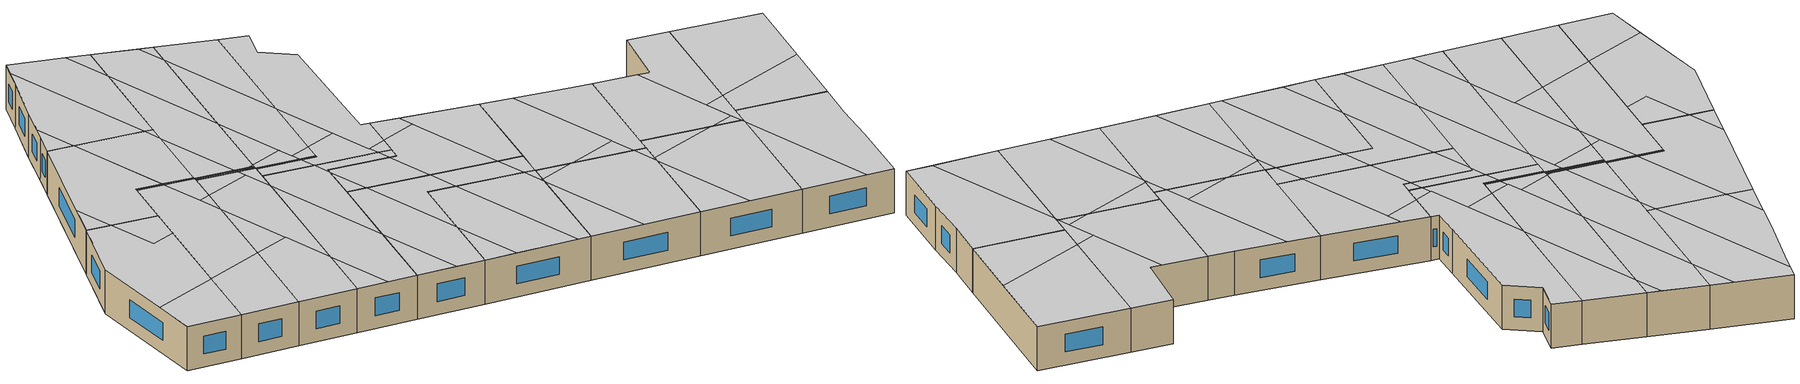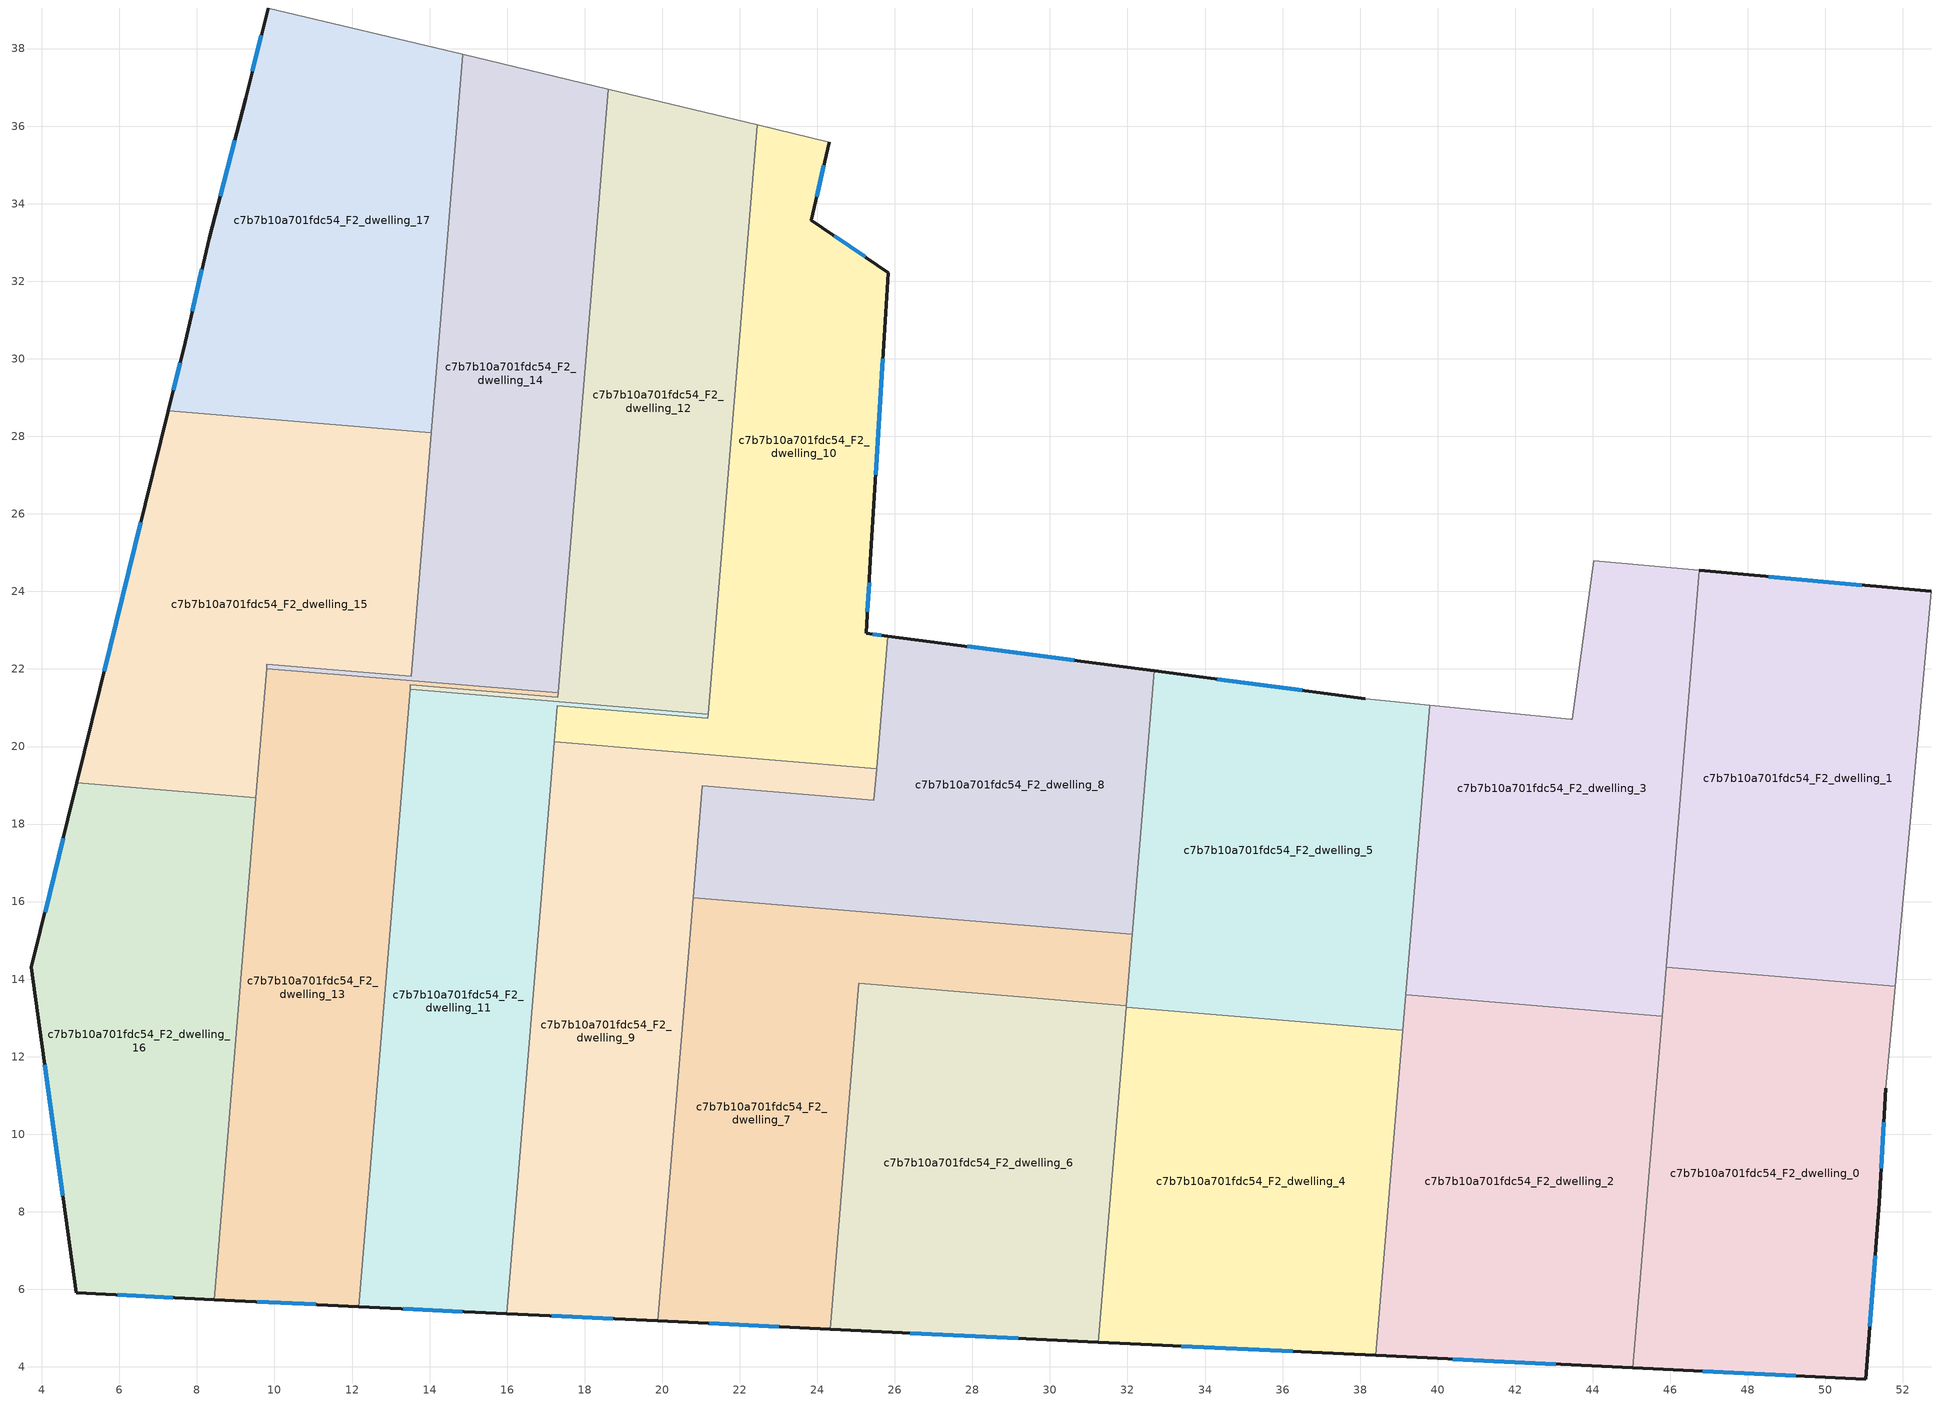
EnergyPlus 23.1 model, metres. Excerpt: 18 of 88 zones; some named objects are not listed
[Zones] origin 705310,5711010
c7b7b10a701fdc54_F2_dwelling_0
 floor to c7b7b10a701fdc54_F1_dwelling_0 (EU_floor_Construction): 51.8,13.82 51.56,11.19 51.39,8.23 51.04,3.69 45.04,3.98 45.89,14.31 z6
 wall outside (EU_wall_Construction): 45.04,3.98 51.04,3.69 51.39,8.23 51.56,11.19 z6:9
 wall to c7b7b10a701fdc54_F2_dwelling_1 (EU_wall_Construction): 51.8,13.82 45.89,14.31 z6:9
 wall adiabatic (EU_wall_Construction): 51.56,11.19 51.8,13.82 z6:9
 wall to c7b7b10a701fdc54_F2_dwelling_2 (EU_wall_Construction): 45.79,13.04 45.04,3.98 z6:9
 wall to c7b7b10a701fdc54_F2_dwelling_3 (EU_wall_Construction): 45.89,14.31 45.79,13.04 z6:9
 window (EU_Window_Construction): 46.83,3.89 49.24,3.77 / 51.44,9.12 51.51,10.31 / 51.14,5.05 51.28,6.87 z6.9:8.1
 ceiling to c7b7b10a701fdc54_F3_dwelling_0 (EU_floor_Construction): 51.04,3.69 51.39,8.23 51.56,11.19 51.8,13.82 45.89,14.31 45.77,12.81 49.3,3.77 z9
 ceiling to c7b7b10a701fdc54_F3_dwelling_2 (EU_floor_Construction): 49.3,3.77 45.77,12.81 45.04,3.98 z9
c7b7b10a701fdc54_F2_dwelling_1
 floor to c7b7b10a701fdc54_F1_dwelling_1 (EU_floor_Construction): 52.72,24 51.8,13.82 45.89,14.31 46.74,24.55 z6
 wall outside (EU_wall_Construction): 52.72,24 46.74,24.55 z6:9
 wall adiabatic (EU_wall_Construction): 51.8,13.82 52.72,24 z6:9
 wall to c7b7b10a701fdc54_F2_dwelling_3 (EU_wall_Construction): 46.74,24.55 45.89,14.31 z6:9
 window (EU_Window_Construction): 50.93,24.16 48.53,24.38 z6.9:8.1
 ceiling to c7b7b10a701fdc54_F3_dwelling_1 (EU_floor_Construction): 52.24,18.66 52.72,24 46.74,24.55 46.05,16.24 z9
 ceiling to c7b7b10a701fdc54_F3_dwelling_0 (EU_floor_Construction): 51.8,13.82 52.24,18.66 46.05,16.24 45.89,14.31 z9
c7b7b10a701fdc54_F2_dwelling_10
 floor to c7b7b10a701fdc54_F1_dwelling_10 (EU_floor_Construction): 24.31,35.59 23.84,33.58 25.83,32.22 25.37,24.79 25.26,22.92 25.81,22.85 25.53,19.43 17.21,20.12 17.29,21.05 21.18,20.72 22.45,36.03 z6
 wall outside (EU_wall_Construction): 25.81,22.85 25.26,22.92 25.37,24.79 25.83,32.22 23.84,33.58 24.31,35.59 z6:9
 wall to c7b7b10a701fdc54_F2_dwelling_9 (EU_wall_Construction): 17.21,20.12 25.53,19.43 z6:9
 wall to c7b7b10a701fdc54_F2_dwelling_11 (EU_wall_Construction): 21.19,20.84 21.18,20.72 17.29,21.05 17.21,20.12 z6:9
 wall adiabatic (EU_wall_Construction): 24.31,35.59 22.45,36.03 z6:9
 wall to c7b7b10a701fdc54_F2_dwelling_8 (EU_wall_Construction): 25.53,19.43 25.81,22.85 z6:9
 wall to c7b7b10a701fdc54_F2_dwelling_12 (EU_wall_Construction): 22.45,36.03 21.19,20.84 z6:9
 window (EU_Window_Construction): 25.65,22.87 25.42,22.9 / 23.98,34.18 24.17,34.99 / 25.24,32.63 24.44,33.17 / 25.51,27.01 25.69,30 / 25.29,23.48 25.34,24.23 z6.9:8.1
 ceiling to c7b7b10a701fdc54_F3_dwelling_7 (EU_floor_Construction): 25.63,20.65 25.81,22.85 25.3,22.92 25.26,22.92 25.37,24.79 25.83,32.22 23.84,33.58 24.31,35.59 22.45,36.03 21.7,26.99 24.37,20.16 z9
 ceiling to c7b7b10a701fdc54_F3_dwelling_8 (EU_floor_Construction): 24.63,19.5 23.33,22.82 21.29,22.03 21.18,20.72 20.19,20.81 20.56,19.84 z9
 ceiling to c7b7b10a701fdc54_F3_dwelling_10 (EU_floor_Construction): 23.33,22.82 21.7,26.99 21.29,22.03 z9
 ceiling to c7b7b10a701fdc54_F3_dwelling_9 (EU_floor_Construction): 20.56,19.84 20.19,20.81 17.29,21.05 17.21,20.12 z9
 ceiling to c7b7b10a701fdc54_F3_dwelling_6 (EU_floor_Construction): 25.53,19.43 25.63,20.65 24.37,20.16 24.63,19.5 z9
c7b7b10a701fdc54_F2_dwelling_11
 floor to c7b7b10a701fdc54_F1_dwelling_11 (EU_floor_Construction): 21.19,20.84 21.18,20.72 17.29,21.05 15.99,5.37 12.18,5.56 13.5,21.48 z6
 wall outside (EU_wall_Construction): 12.18,5.56 15.99,5.37 z6:9
 wall to c7b7b10a701fdc54_F2_dwelling_12 (EU_wall_Construction): 21.19,20.84 13.5,21.48 z6:9
 wall to c7b7b10a701fdc54_F2_dwelling_13 (EU_wall_Construction): 13.5,21.48 12.18,5.56 z6:9
 wall to c7b7b10a701fdc54_F2_dwelling_9 (EU_wall_Construction): 15.99,5.37 17.21,20.12 z6:9
 window (EU_Window_Construction): 13.32,5.5 14.85,5.43 z6.9:8.1
 ceiling to c7b7b10a701fdc54_F3_dwelling_14 (EU_floor_Construction): 15.99,5.37 16.34,9.58 15.05,12.87 12.71,11.96 12.18,5.56 z9
 ceiling to c7b7b10a701fdc54_F3_dwelling_12 (EU_floor_Construction): 16.34,9.58 17.11,18.83 16.39,20.66 13.33,19.46 13.18,17.65 z9
 ceiling adiabatic (EU_roof_Construction): 15.05,12.87 13.18,17.65 12.71,11.96 z9
 ceiling to c7b7b10a701fdc54_F3_dwelling_13 (EU_floor_Construction): 16.39,20.66 16.16,21.25 13.5,21.48 13.33,19.46 z9
 ceiling to c7b7b10a701fdc54_F3_dwelling_8 (EU_floor_Construction): 21.18,20.72 21.19,20.84 20.14,20.92 20.19,20.81 z9
 ceiling to c7b7b10a701fdc54_F3_dwelling_9 (EU_floor_Construction): 20.19,20.81 20.14,20.92 16.45,21.23 16.21,21.14 17.11,18.84 17.29,21.05 z9
 ceiling to c7b7b10a701fdc54_F3_dwelling_11 (EU_floor_Construction): 16.45,21.23 16.16,21.25 16.21,21.14 z9
c7b7b10a701fdc54_F2_dwelling_12
 floor to c7b7b10a701fdc54_F1_dwelling_12 (EU_floor_Construction): 22.45,36.03 21.19,20.84 13.5,21.48 13.51,21.59 17.31,21.27 18.61,36.95 z6
 wall to c7b7b10a701fdc54_F2_dwelling_13 (EU_wall_Construction): 17.32,21.38 17.31,21.27 13.51,21.59 13.5,21.48 z6:9
 wall adiabatic (EU_wall_Construction): 22.45,36.03 18.61,36.95 z6:9
 wall to c7b7b10a701fdc54_F2_dwelling_14 (EU_wall_Construction): 18.61,36.95 17.32,21.38 z6:9
 ceiling to c7b7b10a701fdc54_F3_dwelling_10 (EU_floor_Construction): 21.29,22.03 21.7,26.99 18.47,35.26 17.78,26.95 19.54,22.45 19.92,21.49 z9
 ceiling adiabatic (EU_roof_Construction): 21.7,26.99 22.45,36.03 18.61,36.95 18.47,35.26 z9
 ceiling to c7b7b10a701fdc54_F3_dwelling_11 (EU_floor_Construction): 19.55,22.44 17.78,26.95 17.34,21.58 z9; 16.69,21.33 16.12,21.37 16.16,21.25 16.45,21.23 z9
 ceiling to c7b7b10a701fdc54_F3_dwelling_9 (EU_floor_Construction): 20.14,20.92 19.55,22.44 17.34,21.58 17.31,21.27 16.69,21.33 16.45,21.23 z9
 ceiling to c7b7b10a701fdc54_F3_dwelling_8 (EU_floor_Construction): 21.19,20.84 21.29,22.03 19.92,21.49 20.14,20.92 z9
 ceiling to c7b7b10a701fdc54_F3_dwelling_13 (EU_floor_Construction): 16.16,21.25 16.11,21.37 13.51,21.59 13.5,21.48 z9
c7b7b10a701fdc54_F2_dwelling_13
 floor to c7b7b10a701fdc54_F1_dwelling_13 (EU_floor_Construction): 17.32,21.38 17.31,21.27 13.51,21.59 12.18,5.56 8.44,5.74 9.8,22.01 z6
 wall outside (EU_wall_Construction): 8.44,5.74 12.18,5.56 z6:9
 wall to c7b7b10a701fdc54_F2_dwelling_14 (EU_wall_Construction): 17.32,21.38 9.8,22.01 z6:9
 wall to c7b7b10a701fdc54_F2_dwelling_16 (EU_wall_Construction): 9.52,18.68 8.44,5.74 z6:9
 wall to c7b7b10a701fdc54_F2_dwelling_15 (EU_wall_Construction): 9.8,22.01 9.52,18.68 z6:9
 window (EU_Window_Construction): 9.56,5.68 11.06,5.61 z6.9:8.1
 ceiling to c7b7b10a701fdc54_F3_dwelling_14 (EU_floor_Construction): 12.18,5.56 12.71,11.96 8.84,10.44 8.44,5.74 z9
 ceiling to c7b7b10a701fdc54_F3_dwelling_11 (EU_floor_Construction): 16.92,21.42 16.07,21.49 16.12,21.37 16.69,21.33 z9
 ceiling adiabatic (EU_roof_Construction): 17.31,21.27 17.32,21.38 16.92,21.42 16.69,21.33 z9; 12.71,11.96 13.18,17.65 11.53,21.86 9.8,22.01 8.84,10.44 z9
 ceiling to c7b7b10a701fdc54_F3_dwelling_12 (EU_floor_Construction): 13.18,17.65 13.33,19.46 12.59,19.17 z9
 ceiling to c7b7b10a701fdc54_F3_dwelling_13 (EU_floor_Construction): 16.11,21.37 16.07,21.49 11.53,21.86 12.59,19.17 13.33,19.46 13.51,21.59 z9
c7b7b10a701fdc54_F2_dwelling_14
 floor to c7b7b10a701fdc54_F1_dwelling_14 (EU_floor_Construction): 18.61,36.95 17.32,21.38 9.8,22.01 9.81,22.12 13.53,21.81 14.86,37.85 z6
 wall to c7b7b10a701fdc54_F2_dwelling_15 (EU_wall_Construction): 14.05,28.09 13.53,21.81 9.81,22.12 9.8,22.01 z6:9
 wall adiabatic (EU_wall_Construction): 18.61,36.95 14.86,37.85 z6:9
 wall to c7b7b10a701fdc54_F2_dwelling_17 (EU_wall_Construction): 14.86,37.85 14.05,28.09 z6:9
 ceiling to c7b7b10a701fdc54_F3_dwelling_11 (EU_floor_Construction): 17.34,21.58 17.78,26.95 14.62,35.03 13.95,26.91 16.07,21.49 16.92,21.42 z9
 ceiling to c7b7b10a701fdc54_F3_dwelling_10 (EU_floor_Construction): 17.78,26.95 18.47,35.26 17.73,37.16 14.86,37.85 14.62,35.03 z9
 ceiling to c7b7b10a701fdc54_F3_dwelling_13 (EU_floor_Construction): 16.07,21.49 13.95,26.91 13.53,21.81 11.49,21.98 11.53,21.86 z9
 ceiling adiabatic (EU_roof_Construction): 18.47,35.26 18.61,36.95 17.73,37.16 z9; 11.53,21.86 11.48,21.98 9.81,22.12 9.8,22.01 z9
 ceiling to c7b7b10a701fdc54_F3_dwelling_9 (EU_floor_Construction): 17.32,21.38 17.34,21.58 16.92,21.42 z9
c7b7b10a701fdc54_F2_dwelling_15
 floor to c7b7b10a701fdc54_F1_dwelling_15 (EU_floor_Construction): 14.05,28.09 13.53,21.81 9.81,22.12 9.52,18.68 4.9,19.07 7.26,28.66 z6
 wall outside (EU_wall_Construction): 7.26,28.66 4.9,19.07 z6:9
 wall to c7b7b10a701fdc54_F2_dwelling_16 (EU_wall_Construction): 4.9,19.07 9.52,18.68 z6:9
 wall to c7b7b10a701fdc54_F2_dwelling_17 (EU_wall_Construction): 14.05,28.09 7.26,28.66 z6:9
 window (EU_Window_Construction): 6.55,25.79 5.61,21.94 z6.9:8.1
 ceiling adiabatic (EU_roof_Construction): 9.52,18.68 9.81,22.12 11.48,21.98 8.93,28.52 7.26,28.66 5.5,21.48 6.49,18.93 z9
 ceiling to c7b7b10a701fdc54_F3_dwelling_13 (EU_floor_Construction): 13.53,21.81 13.95,26.91 13.47,28.14 8.93,28.52 11.49,21.98 z9
 ceiling to c7b7b10a701fdc54_F3_dwelling_16 (EU_floor_Construction): 6.49,18.93 5.5,21.48 4.9,19.07 z9
 ceiling to c7b7b10a701fdc54_F3_dwelling_11 (EU_floor_Construction): 13.95,26.91 14.05,28.09 13.47,28.14 z9
c7b7b10a701fdc54_F2_dwelling_16
 floor to c7b7b10a701fdc54_F1_dwelling_16 (EU_floor_Construction): 9.52,18.68 8.44,5.74 4.89,5.91 3.73,14.3 4.9,19.07 z6
 wall outside (EU_wall_Construction): 4.9,19.07 3.73,14.3 4.89,5.91 8.44,5.74 z6:9
 window (EU_Window_Construction): 4.08,11.79 4.55,8.42 / 4.55,17.64 4.08,15.73 / 5.96,5.85 7.38,5.79 z6.9:8.1
 ceiling to c7b7b10a701fdc54_F3_dwelling_16 (EU_floor_Construction): 8.84,10.44 9.33,16.39 7.73,15.76 6.49,18.93 4.9,19.07 3.73,14.3 4.5,8.75 z9
 ceiling to c7b7b10a701fdc54_F3_dwelling_14 (EU_floor_Construction): 8.44,5.74 8.84,10.44 4.5,8.75 4.89,5.91 z9
 ceiling adiabatic (EU_roof_Construction): 9.33,16.39 9.52,18.68 6.49,18.93 7.73,15.76 z9
c7b7b10a701fdc54_F2_dwelling_17
 floor to c7b7b10a701fdc54_F1_dwelling_17 (EU_floor_Construction): 14.86,37.85 14.05,28.09 7.26,28.66 7.69,30.43 8.31,33.11 9.25,36.72 9.84,39.05 z6
 wall outside (EU_wall_Construction): 9.84,39.05 9.25,36.72 8.31,33.11 7.69,30.43 7.26,28.66 z6:9
 wall adiabatic (EU_wall_Construction): 14.86,37.85 9.84,39.05 z6:9
 window (EU_Window_Construction): 7.56,29.9 7.39,29.19 / 8.13,32.3 7.88,31.23 / 8.97,35.64 8.6,34.19 / 9.66,38.35 9.43,37.42 z6.9:8.1
 ceiling to c7b7b10a701fdc54_F3_dwelling_13 (EU_floor_Construction): 13.47,28.14 9.59,38.06 9.25,36.72 8.31,33.11 7.88,31.22 8.93,28.52 z9
 ceiling to c7b7b10a701fdc54_F3_dwelling_11 (EU_floor_Construction): 14.05,28.09 14.62,35.03 13.39,38.2 9.84,39.05 9.59,38.06 13.47,28.14 z9
 ceiling adiabatic (EU_roof_Construction): 8.93,28.52 7.88,31.22 7.69,30.43 7.26,28.66 z9
 ceiling to c7b7b10a701fdc54_F3_dwelling_10 (EU_floor_Construction): 14.62,35.03 14.86,37.85 13.39,38.2 z9
c7b7b10a701fdc54_F2_dwelling_2
 floor to c7b7b10a701fdc54_F1_dwelling_2 (EU_floor_Construction): 45.79,13.04 45.04,3.98 38.41,4.29 39.18,13.59 z6
 wall outside (EU_wall_Construction): 38.41,4.29 45.04,3.98 z6:9
 wall to c7b7b10a701fdc54_F2_dwelling_3 (EU_wall_Construction): 45.79,13.04 39.18,13.59 z6:9
 wall to c7b7b10a701fdc54_F2_dwelling_4 (EU_wall_Construction): 39.1,12.68 38.41,4.29 z6:9
 wall to c7b7b10a701fdc54_F2_dwelling_5 (EU_wall_Construction): 39.18,13.59 39.1,12.68 z6:9
 window (EU_Window_Construction): 40.39,4.2 43.05,4.07 z6.9:8.1
 ceiling to c7b7b10a701fdc54_F3_dwelling_2 (EU_floor_Construction): 45.04,3.98 45.77,12.81 45.67,13.05 43.74,13.21 38.99,11.36 38.96,11.01 41.65,4.14 z9
 ceiling to c7b7b10a701fdc54_F3_dwelling_4 (EU_floor_Construction): 41.65,4.14 38.96,11.01 38.41,4.29 z9
 ceiling to c7b7b10a701fdc54_F3_dwelling_0 (EU_floor_Construction): 45.77,12.81 45.79,13.04 45.67,13.05 z9
 ceiling to c7b7b10a701fdc54_F3_dwelling_3 (EU_floor_Construction): 43.74,13.21 39.18,13.59 38.99,11.36 z9
c7b7b10a701fdc54_F2_dwelling_3
 floor to c7b7b10a701fdc54_F1_dwelling_3 (EU_floor_Construction): 46.74,24.55 45.79,13.04 39.18,13.59 39.8,21.07 43.43,20.7 43.48,20.7 44.02,24.79 z6
 wall adiabatic (EU_wall_Construction): 46.74,24.55 44.02,24.79 43.48,20.7 43.43,20.7 39.8,21.07 z6:9
 wall to c7b7b10a701fdc54_F2_dwelling_5 (EU_wall_Construction): 39.8,21.07 39.18,13.59 z6:9
 ceiling to c7b7b10a701fdc54_F3_dwelling_3 (EU_floor_Construction): 45.36,13.85 42.65,20.78 39.8,21.07 39.18,13.59 43.74,13.21 z9
 ceiling to c7b7b10a701fdc54_F3_dwelling_1 (EU_floor_Construction): 46.05,16.24 46.74,24.55 44.02,24.79 43.48,20.7 43.43,20.7 42.65,20.78 44.64,15.69 z9
 ceiling to c7b7b10a701fdc54_F3_dwelling_2 (EU_floor_Construction): 45.67,13.05 45.36,13.85 43.74,13.21 z9
 ceiling to c7b7b10a701fdc54_F3_dwelling_0 (EU_floor_Construction): 45.79,13.04 46.05,16.24 44.64,15.69 45.67,13.05 z9
c7b7b10a701fdc54_F2_dwelling_4
 floor to c7b7b10a701fdc54_F1_dwelling_4 (EU_floor_Construction): 39.1,12.68 38.41,4.29 31.25,4.64 31.97,13.28 z6
 wall outside (EU_wall_Construction): 31.25,4.64 38.41,4.29 z6:9
 wall to c7b7b10a701fdc54_F2_dwelling_5 (EU_wall_Construction): 39.1,12.68 31.97,13.28 z6:9
 wall to c7b7b10a701fdc54_F2_dwelling_6 (EU_wall_Construction): 31.97,13.28 31.25,4.64 z6:9
 window (EU_Window_Construction): 33.39,4.54 36.26,4.4 z6.9:8.1
 ceiling to c7b7b10a701fdc54_F3_dwelling_4 (EU_floor_Construction): 38.41,4.29 38.96,11.01 38.28,12.75 34.34,13.08 31.87,12.12 31.85,11.85 34.74,4.47 z9
 ceiling to c7b7b10a701fdc54_F3_dwelling_6 (EU_floor_Construction): 34.74,4.47 31.85,11.85 31.25,4.64 z9
 ceiling to c7b7b10a701fdc54_F3_dwelling_5 (EU_floor_Construction): 34.34,13.08 31.97,13.28 31.87,12.12 z9
 ceiling to c7b7b10a701fdc54_F3_dwelling_2 (EU_floor_Construction): 38.96,11.01 38.99,11.36 38.85,11.3 z9
 ceiling to c7b7b10a701fdc54_F3_dwelling_3 (EU_floor_Construction): 38.99,11.36 39.1,12.68 38.28,12.75 38.85,11.3 z9
c7b7b10a701fdc54_F2_dwelling_5
 floor to c7b7b10a701fdc54_F1_dwelling_5 (EU_floor_Construction): 39.8,21.07 39.1,12.68 31.97,13.28 32.69,21.95 38.13,21.24 z6
 wall outside (EU_wall_Construction): 38.13,21.24 32.69,21.95 z6:9
 wall adiabatic (EU_wall_Construction): 39.8,21.07 38.13,21.24 z6:9
 wall to c7b7b10a701fdc54_F2_dwelling_8 (EU_wall_Construction): 32.69,21.95 32.13,15.16 z6:9
 wall to c7b7b10a701fdc54_F2_dwelling_7 (EU_wall_Construction): 32.12,15.16 31.97,13.32 z6:9
 wall to c7b7b10a701fdc54_F2_dwelling_6 (EU_wall_Construction): 31.97,13.32 31.97,13.28 z6:9
 window (EU_Window_Construction): 36.5,21.45 34.32,21.74 z6.9:8.1
 ceiling adiabatic (EU_roof_Construction): 37.65,14.37 34.79,21.67 32.69,21.95 31.97,13.28 34.34,13.08 z9
 ceiling to c7b7b10a701fdc54_F3_dwelling_3 (EU_floor_Construction): 39.1,12.68 39.8,21.07 38.13,21.24 34.79,21.67 38.28,12.75 z9
 ceiling to c7b7b10a701fdc54_F3_dwelling_4 (EU_floor_Construction): 38.28,12.75 37.65,14.37 34.34,13.08 z9
c7b7b10a701fdc54_F2_dwelling_6
 floor to c7b7b10a701fdc54_F1_dwelling_6 (EU_floor_Construction): 31.97,13.32 31.25,4.64 24.33,4.97 25.07,13.89 z6
 wall outside (EU_wall_Construction): 24.33,4.97 31.25,4.64 z6:9
 wall to c7b7b10a701fdc54_F2_dwelling_7 (EU_wall_Construction): 31.97,13.32 25.07,13.89 24.33,4.97 z6:9
 window (EU_Window_Construction): 26.4,4.87 29.18,4.74 z6.9:8.1
 ceiling to c7b7b10a701fdc54_F3_dwelling_8 (EU_floor_Construction): 30.42,4.68 26.88,13.74 25.07,13.89 24.69,9.29 26.42,4.87 z9
 ceiling to c7b7b10a701fdc54_F3_dwelling_6 (EU_floor_Construction): 31.25,4.64 31.85,11.85 31.25,13.38 26.88,13.74 30.42,4.68 z9
 ceiling to c7b7b10a701fdc54_F3_dwelling_9 (EU_floor_Construction): 26.42,4.87 24.69,9.29 24.33,4.97 z9
 ceiling to c7b7b10a701fdc54_F3_dwelling_4 (EU_floor_Construction): 31.85,11.85 31.87,12.12 31.76,12.07 z9
 ceiling to c7b7b10a701fdc54_F3_dwelling_5 (EU_floor_Construction): 31.87,12.12 31.97,13.32 31.26,13.38 31.76,12.07 z9
c7b7b10a701fdc54_F2_dwelling_7
 floor to c7b7b10a701fdc54_F1_dwelling_7 (EU_floor_Construction): 32.12,15.16 31.97,13.32 25.07,13.89 24.33,4.97 19.89,5.18 20.8,16.1 z6
 wall outside (EU_wall_Construction): 19.89,5.18 24.33,4.97 z6:9
 wall to c7b7b10a701fdc54_F2_dwelling_8 (EU_wall_Construction): 32.12,15.16 20.8,16.1 z6:9
 wall to c7b7b10a701fdc54_F2_dwelling_9 (EU_wall_Construction): 20.8,16.1 19.89,5.18 z6:9
 window (EU_Window_Construction): 21.22,5.12 23,5.04 z6.9:8.1
 ceiling to c7b7b10a701fdc54_F3_dwelling_9 (EU_floor_Construction): 24.33,4.97 24.69,9.29 22.07,16 20.8,16.1 20.34,10.57 22.49,5.06 z9
 ceiling to c7b7b10a701fdc54_F3_dwelling_12 (EU_floor_Construction): 22.49,5.06 20.34,10.57 19.89,5.19 z9
 ceiling to c7b7b10a701fdc54_F3_dwelling_8 (EU_floor_Construction): 24.69,9.29 25.07,13.89 26.88,13.74 26.13,15.66 22.07,16 z9
 ceiling to c7b7b10a701fdc54_F3_dwelling_6 (EU_floor_Construction): 31.25,13.38 30.5,15.3 26.13,15.66 26.88,13.74 z9
 ceiling to c7b7b10a701fdc54_F3_dwelling_5 (EU_floor_Construction): 31.97,13.32 32.12,15.16 30.51,15.3 31.26,13.38 z9
c7b7b10a701fdc54_F2_dwelling_8
 floor to c7b7b10a701fdc54_F1_dwelling_8 (EU_floor_Construction): 32.69,21.95 32.12,15.16 20.8,16.1 21.04,18.98 25.46,18.62 25.81,22.85 z6
 wall outside (EU_wall_Construction): 32.69,21.95 25.81,22.85 z6:9
 wall to c7b7b10a701fdc54_F2_dwelling_9 (EU_wall_Construction): 25.53,19.43 25.46,18.62 21.04,18.98 20.8,16.1 z6:9
 window (EU_Window_Construction): 30.63,22.22 27.87,22.58 z6.9:8.1
 ceiling to c7b7b10a701fdc54_F3_dwelling_6 (EU_floor_Construction): 30.5,15.3 28.04,21.59 25.63,20.65 25.46,18.62 24.96,18.66 26.13,15.66 z9
 ceiling to c7b7b10a701fdc54_F3_dwelling_7 (EU_floor_Construction): 28.05,21.6 27.66,22.6 27.68,22.61 25.81,22.85 25.63,20.65 z9
 ceiling to c7b7b10a701fdc54_F3_dwelling_8 (EU_floor_Construction): 26.13,15.66 24.96,18.66 21.04,18.98 21.01,18.69 22.07,16 z9
 ceiling to c7b7b10a701fdc54_F3_dwelling_5 (EU_floor_Construction): 32.12,15.16 32.69,21.95 27.68,22.61 27.66,22.6 30.51,15.3 z9
 ceiling to c7b7b10a701fdc54_F3_dwelling_9 (EU_floor_Construction): 22.07,16 21.01,18.69 20.8,16.1 z9
c7b7b10a701fdc54_F2_dwelling_9
 floor to c7b7b10a701fdc54_F1_dwelling_9 (EU_floor_Construction): 25.53,19.43 25.46,18.62 21.04,18.98 19.89,5.18 15.99,5.37 17.21,20.12 z6
 wall outside (EU_wall_Construction): 15.99,5.37 19.89,5.18 z6:9
 window (EU_Window_Construction): 17.16,5.32 18.72,5.24 z6.9:8.1
 ceiling to c7b7b10a701fdc54_F3_dwelling_12 (EU_floor_Construction): 19.89,5.19 20.34,10.57 17.11,18.83 16.34,9.58 18.02,5.28 z9
 ceiling to c7b7b10a701fdc54_F3_dwelling_14 (EU_floor_Construction): 18.02,5.28 16.34,9.58 15.99,5.37 z9
 ceiling to c7b7b10a701fdc54_F3_dwelling_9 (EU_floor_Construction): 20.34,10.57 21.01,18.69 20.56,19.84 17.21,20.12 17.11,18.84 z9
 ceiling to c7b7b10a701fdc54_F3_dwelling_8 (EU_floor_Construction): 24.96,18.66 24.63,19.5 20.56,19.84 21.01,18.69 21.04,18.98 z9
 ceiling to c7b7b10a701fdc54_F3_dwelling_6 (EU_floor_Construction): 25.46,18.62 25.53,19.43 24.63,19.5 24.96,18.66 z9
[Building]
EU S2 Campaign: North Axis=0; Terrain=City; Solar Distribution=FullExterior
[Site:Location]
London: Latitude=51.5; Longitude=-0.5; Time Zone=0; Elevation=25
[SizingPeriod:WeatherFileDays]
AnnualSizingPeriod: Begin Month=1; Begin Day of Month=1; End Month=12; End Day of Month=31; Day of Week for Start Day=Monday; Use Weather File Daylight Saving Period=No; Use Weather File Rain and Snow Indicators=No
[MATERIAL]
EU_InternalMass_Material: Roughness=MediumRough; Thickness=0.1; Conductivity=1; Density=1800; Specific Heat=900; Thermal Absorptance=0.9; Solar Absorptance=0.7; Visible Absorptance=0.7
[MATERIAL:NOMASS] Roughness=MediumRough; Thermal Absorptance=0.9; Solar Absorptance=0.7; Visible Absorptance=0.7
Name | Thermal Resistance
EU_wall_NoMass | 1.04674
EU_roof_NoMass | 4.32442
EU_floor_NoMass | 2.04616
[WINDOWMATERIAL:SIMPLEGLAZINGSYSTEM]
EU_Window_SimpleGlazing: UFactor=4.25843; Solar Heat Gain Coefficient=0.85; Visible Transmittance=0.85
[CONSTRUCTION]
EU_wall_Construction: EU_wall_NoMass
EU_roof_Construction: EU_roof_NoMass
EU_floor_Construction: EU_floor_NoMass
EU_Window_Construction: EU_Window_SimpleGlazing
EU_InternalMass_Construction: EU_InternalMass_Material
[ZONE] Type=1; Multiplier=1; Ceiling Height=autocalculate; Floor Area=autocalculate; Part of Total Floor Area=Yes
Name | Volume
c7b7b10a701fdc54_F2_dwelling_0; c7b7b10a701fdc54_F2_dwelling_12 | 183.407
c7b7b10a701fdc54_F2_dwelling_1 | 183.423
c7b7b10a701fdc54_F2_dwelling_10; c7b7b10a701fdc54_F2_dwelling_15 | 183.408
c7b7b10a701fdc54_F2_dwelling_11; c7b7b10a701fdc54_F2_dwelling_7 | 183.426
c7b7b10a701fdc54_F2_dwelling_13 | 183.411
c7b7b10a701fdc54_F2_dwelling_14 | 183.409
c7b7b10a701fdc54_F2_dwelling_16; c7b7b10a701fdc54_F2_dwelling_8 | 183.419
c7b7b10a701fdc54_F2_dwelling_17 | 183.42
c7b7b10a701fdc54_F2_dwelling_2; c7b7b10a701fdc54_F2_dwelling_4 | 183.417
c7b7b10a701fdc54_F2_dwelling_3 | 183.398
c7b7b10a701fdc54_F2_dwelling_5 | 183.39
c7b7b10a701fdc54_F2_dwelling_6 | 183.428
c7b7b10a701fdc54_F2_dwelling_9 | 183.431
[INTERNALMASS] Construction=EU_InternalMass_Construction
Name | Zone or ZoneList | Surface Area
c7b7b10a701fdc54_F2_dwelling_0_EU_InternalMass | c7b7b10a701fdc54_F2_dwelling_0 | 61.1357
c7b7b10a701fdc54_F2_dwelling_1_EU_InternalMass | c7b7b10a701fdc54_F2_dwelling_1 | 61.1431
c7b7b10a701fdc54_F2_dwelling_2_EU_InternalMass | c7b7b10a701fdc54_F2_dwelling_2 | 61.1388
c7b7b10a701fdc54_F2_dwelling_3_EU_InternalMass | c7b7b10a701fdc54_F2_dwelling_3 | 61.1327
c7b7b10a701fdc54_F2_dwelling_4_EU_InternalMass | c7b7b10a701fdc54_F2_dwelling_4 | 61.1372
c7b7b10a701fdc54_F2_dwelling_5_EU_InternalMass | c7b7b10a701fdc54_F2_dwelling_5 | 61.1296
c7b7b10a701fdc54_F2_dwelling_6_EU_InternalMass | c7b7b10a701fdc54_F2_dwelling_6 | 61.1422
c7b7b10a701fdc54_F2_dwelling_7_EU_InternalMass | c7b7b10a701fdc54_F2_dwelling_7 | 61.1422
c7b7b10a701fdc54_F2_dwelling_8_EU_InternalMass | c7b7b10a701fdc54_F2_dwelling_8 | 61.1392
c7b7b10a701fdc54_F2_dwelling_9_EU_InternalMass | c7b7b10a701fdc54_F2_dwelling_9 | 61.1435
c7b7b10a701fdc54_F2_dwelling_10_EU_InternalMass | c7b7b10a701fdc54_F2_dwelling_10 | 61.1365
c7b7b10a701fdc54_F2_dwelling_11_EU_InternalMass | c7b7b10a701fdc54_F2_dwelling_11 | 61.1407
c7b7b10a701fdc54_F2_dwelling_12_EU_InternalMass | c7b7b10a701fdc54_F2_dwelling_12 | 61.1361
c7b7b10a701fdc54_F2_dwelling_13_EU_InternalMass | c7b7b10a701fdc54_F2_dwelling_13 | 61.137
c7b7b10a701fdc54_F2_dwelling_14_EU_InternalMass | c7b7b10a701fdc54_F2_dwelling_14 | 61.1367
c7b7b10a701fdc54_F2_dwelling_15_EU_InternalMass | c7b7b10a701fdc54_F2_dwelling_15 | 61.1359
c7b7b10a701fdc54_F2_dwelling_16_EU_InternalMass | c7b7b10a701fdc54_F2_dwelling_16 | 61.1393
c7b7b10a701fdc54_F2_dwelling_17_EU_InternalMass | c7b7b10a701fdc54_F2_dwelling_17 | 61.1396
[OTHEREQUIPMENT] Fuel Type=Electricity; Design Level Calculation Method=Watts/Area; Power per Zone Floor Area=1; Fraction Latent=0; Fraction Radiant=0; Fraction Lost=0; Carbon Dioxide Generation Rate=0; EndUse Subcategory=EU_Step8_InternalGains
Name | Zone or ZoneList or Space or SpaceList | Schedule
EU_Step8_InternalGain_c7b7b10a701fdc54_F2_dwelling_0_f000 | c7b7b10a701fdc54_F2_dwelling_0 | EU_Step8_GainSchedule_c7b7b10a701fdc54_F2_dwelling_0_f000
EU_Step8_InternalGain_c7b7b10a701fdc54_F2_dwelling_1_f000 | c7b7b10a701fdc54_F2_dwelling_1 | EU_Step8_GainSchedule_c7b7b10a701fdc54_F2_dwelling_1_f000
EU_Step8_InternalGain_c7b7b10a701fdc54_F2_dwelling_2_f000 | c7b7b10a701fdc54_F2_dwelling_2 | EU_Step8_GainSchedule_c7b7b10a701fdc54_F2_dwelling_2_f000
EU_Step8_InternalGain_c7b7b10a701fdc54_F2_dwelling_3_f000 | c7b7b10a701fdc54_F2_dwelling_3 | EU_Step8_GainSchedule_c7b7b10a701fdc54_F2_dwelling_3_f000
EU_Step8_InternalGain_c7b7b10a701fdc54_F2_dwelling_4_f000 | c7b7b10a701fdc54_F2_dwelling_4 | EU_Step8_GainSchedule_c7b7b10a701fdc54_F2_dwelling_4_f000
EU_Step8_InternalGain_c7b7b10a701fdc54_F2_dwelling_5_f000 | c7b7b10a701fdc54_F2_dwelling_5 | EU_Step8_GainSchedule_c7b7b10a701fdc54_F2_dwelling_5_f000
EU_Step8_InternalGain_c7b7b10a701fdc54_F2_dwelling_6_f000 | c7b7b10a701fdc54_F2_dwelling_6 | EU_Step8_GainSchedule_c7b7b10a701fdc54_F2_dwelling_6_f000
EU_Step8_InternalGain_c7b7b10a701fdc54_F2_dwelling_7_f000 | c7b7b10a701fdc54_F2_dwelling_7 | EU_Step8_GainSchedule_c7b7b10a701fdc54_F2_dwelling_7_f000
EU_Step8_InternalGain_c7b7b10a701fdc54_F2_dwelling_8_f000 | c7b7b10a701fdc54_F2_dwelling_8 | EU_Step8_GainSchedule_c7b7b10a701fdc54_F2_dwelling_8_f000
EU_Step8_InternalGain_c7b7b10a701fdc54_F2_dwelling_9_f000 | c7b7b10a701fdc54_F2_dwelling_9 | EU_Step8_GainSchedule_c7b7b10a701fdc54_F2_dwelling_9_f000
EU_Step8_InternalGain_c7b7b10a701fdc54_F2_dwelling_10_f000 | c7b7b10a701fdc54_F2_dwelling_10 | EU_Step8_GainSchedule_c7b7b10a701fdc54_F2_dwelling_10_f000
EU_Step8_InternalGain_c7b7b10a701fdc54_F2_dwelling_11_f000 | c7b7b10a701fdc54_F2_dwelling_11 | EU_Step8_GainSchedule_c7b7b10a701fdc54_F2_dwelling_11_f000
EU_Step8_InternalGain_c7b7b10a701fdc54_F2_dwelling_12_f000 | c7b7b10a701fdc54_F2_dwelling_12 | EU_Step8_GainSchedule_c7b7b10a701fdc54_F2_dwelling_12_f000
EU_Step8_InternalGain_c7b7b10a701fdc54_F2_dwelling_13_f000 | c7b7b10a701fdc54_F2_dwelling_13 | EU_Step8_GainSchedule_c7b7b10a701fdc54_F2_dwelling_13_f000
EU_Step8_InternalGain_c7b7b10a701fdc54_F2_dwelling_14_f000 | c7b7b10a701fdc54_F2_dwelling_14 | EU_Step8_GainSchedule_c7b7b10a701fdc54_F2_dwelling_14_f000
EU_Step8_InternalGain_c7b7b10a701fdc54_F2_dwelling_15_f000 | c7b7b10a701fdc54_F2_dwelling_15 | EU_Step8_GainSchedule_c7b7b10a701fdc54_F2_dwelling_15_f000
EU_Step8_InternalGain_c7b7b10a701fdc54_F2_dwelling_16_f000 | c7b7b10a701fdc54_F2_dwelling_16 | EU_Step8_GainSchedule_c7b7b10a701fdc54_F2_dwelling_16_f000
EU_Step8_InternalGain_c7b7b10a701fdc54_F2_dwelling_17_f000 | c7b7b10a701fdc54_F2_dwelling_17 | EU_Step8_GainSchedule_c7b7b10a701fdc54_F2_dwelling_17_f000
[ZONEVENTILATION:DESIGNFLOWRATE] Schedule=EU_AlwaysOn; Design Flow Rate Calculation Method=AirChanges/Hour; Air Changes per Hour=0.488719; Ventilation Type=Natural; Fan Pressure Rise=0; Fan Total Efficiency=1; Constant Term Coefficient=1; Temperature Term Coefficient=0; Velocity Term Coefficient=0; Velocity Squared Term Coefficient=0; Minimum Indoor Temperature=-100; Maximum Indoor Temperature=100; Delta Temperature=-100; Minimum Outdoor Temperature=-100; Maximum Outdoor Temperature=100; Maximum Wind Speed=40
Name | Zone or ZoneList or Space or SpaceList
EU_ConstantAir_c7b7b10a701fdc54_F2_dwelling_0 | c7b7b10a701fdc54_F2_dwelling_0
EU_ConstantAir_c7b7b10a701fdc54_F2_dwelling_1 | c7b7b10a701fdc54_F2_dwelling_1
EU_ConstantAir_c7b7b10a701fdc54_F2_dwelling_2 | c7b7b10a701fdc54_F2_dwelling_2
EU_ConstantAir_c7b7b10a701fdc54_F2_dwelling_3 | c7b7b10a701fdc54_F2_dwelling_3
EU_ConstantAir_c7b7b10a701fdc54_F2_dwelling_4 | c7b7b10a701fdc54_F2_dwelling_4
EU_ConstantAir_c7b7b10a701fdc54_F2_dwelling_5 | c7b7b10a701fdc54_F2_dwelling_5
EU_ConstantAir_c7b7b10a701fdc54_F2_dwelling_6 | c7b7b10a701fdc54_F2_dwelling_6
EU_ConstantAir_c7b7b10a701fdc54_F2_dwelling_7 | c7b7b10a701fdc54_F2_dwelling_7
EU_ConstantAir_c7b7b10a701fdc54_F2_dwelling_8 | c7b7b10a701fdc54_F2_dwelling_8
EU_ConstantAir_c7b7b10a701fdc54_F2_dwelling_9 | c7b7b10a701fdc54_F2_dwelling_9
EU_ConstantAir_c7b7b10a701fdc54_F2_dwelling_10 | c7b7b10a701fdc54_F2_dwelling_10
EU_ConstantAir_c7b7b10a701fdc54_F2_dwelling_11 | c7b7b10a701fdc54_F2_dwelling_11
EU_ConstantAir_c7b7b10a701fdc54_F2_dwelling_12 | c7b7b10a701fdc54_F2_dwelling_12
EU_ConstantAir_c7b7b10a701fdc54_F2_dwelling_13 | c7b7b10a701fdc54_F2_dwelling_13
EU_ConstantAir_c7b7b10a701fdc54_F2_dwelling_14 | c7b7b10a701fdc54_F2_dwelling_14
EU_ConstantAir_c7b7b10a701fdc54_F2_dwelling_15 | c7b7b10a701fdc54_F2_dwelling_15
EU_ConstantAir_c7b7b10a701fdc54_F2_dwelling_16 | c7b7b10a701fdc54_F2_dwelling_16
EU_ConstantAir_c7b7b10a701fdc54_F2_dwelling_17 | c7b7b10a701fdc54_F2_dwelling_17
[HVACTEMPLATE:ZONE:IDEALLOADSAIRSYSTEM] System Availability Schedule=EU_AlwaysOn; Maximum Heating Supply Air Temperature=50; Minimum Cooling Supply Air Temperature=13; Maximum Heating Supply Air Humidity Ratio=0.0156; Minimum Cooling Supply Air Humidity Ratio=0.0077; Heating Limit=NoLimit; Cooling Limit=NoLimit; Heating Availability Schedule=EU_AlwaysOn; Cooling Availability Schedule=EU_CoolingOff; Dehumidification Control Type=ConstantSensibleHeatRatio; Cooling Sensible Heat Ratio=0.7; Dehumidification Setpoint=60; Humidification Control Type=None; Humidification Setpoint=30; Outdoor Air Method=None; Outdoor Air Flow Rate per Person=0.00944; Outdoor Air Flow Rate per Zone Floor Area=0; Outdoor Air Flow Rate per Zone=0; Demand Controlled Ventilation Type=None; Outdoor Air Economizer Type=NoEconomizer; Heat Recovery Type=None; Sensible Heat Recovery Effectiveness=0.7; Latent Heat Recovery Effectiveness=0.65
Name | Template Thermostat
c7b7b10a701fdc54_F2_dwelling_0 | EU_HeatOnly_c7b7b10a701fdc54_F2_dwelling_0
c7b7b10a701fdc54_F2_dwelling_1 | EU_HeatOnly_c7b7b10a701fdc54_F2_dwelling_1
c7b7b10a701fdc54_F2_dwelling_2 | EU_HeatOnly_c7b7b10a701fdc54_F2_dwelling_2
c7b7b10a701fdc54_F2_dwelling_3 | EU_HeatOnly_c7b7b10a701fdc54_F2_dwelling_3
c7b7b10a701fdc54_F2_dwelling_4 | EU_HeatOnly_c7b7b10a701fdc54_F2_dwelling_4
c7b7b10a701fdc54_F2_dwelling_5 | EU_HeatOnly_c7b7b10a701fdc54_F2_dwelling_5
c7b7b10a701fdc54_F2_dwelling_6 | EU_HeatOnly_c7b7b10a701fdc54_F2_dwelling_6
c7b7b10a701fdc54_F2_dwelling_7 | EU_HeatOnly_c7b7b10a701fdc54_F2_dwelling_7
c7b7b10a701fdc54_F2_dwelling_8 | EU_HeatOnly_c7b7b10a701fdc54_F2_dwelling_8
c7b7b10a701fdc54_F2_dwelling_9 | EU_HeatOnly_c7b7b10a701fdc54_F2_dwelling_9
c7b7b10a701fdc54_F2_dwelling_10 | EU_HeatOnly_c7b7b10a701fdc54_F2_dwelling_10
c7b7b10a701fdc54_F2_dwelling_11 | EU_HeatOnly_c7b7b10a701fdc54_F2_dwelling_11
c7b7b10a701fdc54_F2_dwelling_12 | EU_HeatOnly_c7b7b10a701fdc54_F2_dwelling_12
c7b7b10a701fdc54_F2_dwelling_13 | EU_HeatOnly_c7b7b10a701fdc54_F2_dwelling_13
c7b7b10a701fdc54_F2_dwelling_14 | EU_HeatOnly_c7b7b10a701fdc54_F2_dwelling_14
c7b7b10a701fdc54_F2_dwelling_15 | EU_HeatOnly_c7b7b10a701fdc54_F2_dwelling_15
c7b7b10a701fdc54_F2_dwelling_16 | EU_HeatOnly_c7b7b10a701fdc54_F2_dwelling_16
c7b7b10a701fdc54_F2_dwelling_17 | EU_HeatOnly_c7b7b10a701fdc54_F2_dwelling_17
[SIZING:ZONE] Zone Cooling Design Supply Air Temperature Input Method=SupplyAirTemperature; Zone Cooling Design Supply Air Temperature=13; Zone Heating Design Supply Air Temperature Input Method=SupplyAirTemperature; Zone Heating Design Supply Air Temperature=50; Zone Cooling Design Supply Air Humidity Ratio=0.008; Zone Heating Design Supply Air Humidity Ratio=0.008; Cooling Design Air Flow Method=DesignDay; Cooling Design Air Flow Rate=0; Cooling Minimum Air Flow per Zone Floor Area=0.000762; Cooling Minimum Air Flow=0; Cooling Minimum Air Flow Fraction=0.2; Heating Design Air Flow Method=DesignDay; Heating Design Air Flow Rate=0; Heating Maximum Air Flow per Zone Floor Area=0.002032; Heating Maximum Air Flow=0.141576; Heating Maximum Air Flow Fraction=0.3; Account for Dedicated Outdoor Air System=No; Dedicated Outdoor Air System Control Strategy=NeutralSupplyAir; Dedicated Outdoor Air Low Setpoint Temperature for Design=autosize; Dedicated Outdoor Air High Setpoint Temperature for Design=autosize; Zone Load Sizing Method=Sensible Load Only No Latent Load; Zone Latent Cooling Design Supply Air Humidity Ratio Input Method=HumidityRatioDifference; Zone Cooling Design Supply Air Humidity Ratio Difference=0.005; Zone Latent Heating Design Supply Air Humidity Ratio Input Method=HumidityRatioDifference; Zone Humidification Design Supply Air Humidity Ratio Difference=0.005
c7b7b10a701fdc54_F2_dwelling_0; c7b7b10a701fdc54_F2_dwelling_1; c7b7b10a701fdc54_F2_dwelling_2; c7b7b10a701fdc54_F2_dwelling_3; c7b7b10a701fdc54_F2_dwelling_4; c7b7b10a701fdc54_F2_dwelling_5; c7b7b10a701fdc54_F2_dwelling_6; c7b7b10a701fdc54_F2_dwelling_7; c7b7b10a701fdc54_F2_dwelling_8; c7b7b10a701fdc54_F2_dwelling_9; c7b7b10a701fdc54_F2_dwelling_10; c7b7b10a701fdc54_F2_dwelling_11; c7b7b10a701fdc54_F2_dwelling_12; c7b7b10a701fdc54_F2_dwelling_13; c7b7b10a701fdc54_F2_dwelling_14; c7b7b10a701fdc54_F2_dwelling_15; c7b7b10a701fdc54_F2_dwelling_16; c7b7b10a701fdc54_F2_dwelling_17
[SCHEDULE:CONSTANT]
Name | Hourly Value
EU_AlwaysOn | 1
EU_CoolingOff | 0
[SCHEDULE:FILE] Column Number=1; Rows to Skip at Top=0; Number of Hours of Data=8760; Column Separator=Comma; Interpolate to Timestep=No; Minutes per Item=60; Adjust Schedule for Daylight Savings=Yes
Name | File
EU_Step8_GainSchedule_c7b7b10a701fdc54_F2_dwelling_0_f000 | ../../schedules/c7b7b10a701fdc54/c7b7b10a701fdc54_F2_dwelling_0_f000_gain.csv
EU_Step8_GainSchedule_c7b7b10a701fdc54_F2_dwelling_1_f000 | ../../schedules/c7b7b10a701fdc54/c7b7b10a701fdc54_F2_dwelling_1_f000_gain.csv
EU_Step8_GainSchedule_c7b7b10a701fdc54_F2_dwelling_2_f000 | ../../schedules/c7b7b10a701fdc54/c7b7b10a701fdc54_F2_dwelling_2_f000_gain.csv
EU_Step8_GainSchedule_c7b7b10a701fdc54_F2_dwelling_3_f000 | ../../schedules/c7b7b10a701fdc54/c7b7b10a701fdc54_F2_dwelling_3_f000_gain.csv
EU_Step8_GainSchedule_c7b7b10a701fdc54_F2_dwelling_4_f000 | ../../schedules/c7b7b10a701fdc54/c7b7b10a701fdc54_F2_dwelling_4_f000_gain.csv
EU_Step8_GainSchedule_c7b7b10a701fdc54_F2_dwelling_5_f000 | ../../schedules/c7b7b10a701fdc54/c7b7b10a701fdc54_F2_dwelling_5_f000_gain.csv
EU_Step8_GainSchedule_c7b7b10a701fdc54_F2_dwelling_6_f000 | ../../schedules/c7b7b10a701fdc54/c7b7b10a701fdc54_F2_dwelling_6_f000_gain.csv
EU_Step8_GainSchedule_c7b7b10a701fdc54_F2_dwelling_7_f000 | ../../schedules/c7b7b10a701fdc54/c7b7b10a701fdc54_F2_dwelling_7_f000_gain.csv
EU_Step8_GainSchedule_c7b7b10a701fdc54_F2_dwelling_8_f000 | ../../schedules/c7b7b10a701fdc54/c7b7b10a701fdc54_F2_dwelling_8_f000_gain.csv
EU_Step8_GainSchedule_c7b7b10a701fdc54_F2_dwelling_9_f000 | ../../schedules/c7b7b10a701fdc54/c7b7b10a701fdc54_F2_dwelling_9_f000_gain.csv
EU_Step8_GainSchedule_c7b7b10a701fdc54_F2_dwelling_10_f000 | ../../schedules/c7b7b10a701fdc54/c7b7b10a701fdc54_F2_dwelling_10_f000_gain.csv
EU_Step8_GainSchedule_c7b7b10a701fdc54_F2_dwelling_11_f000 | ../../schedules/c7b7b10a701fdc54/c7b7b10a701fdc54_F2_dwelling_11_f000_gain.csv
EU_Step8_GainSchedule_c7b7b10a701fdc54_F2_dwelling_12_f000 | ../../schedules/c7b7b10a701fdc54/c7b7b10a701fdc54_F2_dwelling_12_f000_gain.csv
EU_Step8_GainSchedule_c7b7b10a701fdc54_F2_dwelling_13_f000 | ../../schedules/c7b7b10a701fdc54/c7b7b10a701fdc54_F2_dwelling_13_f000_gain.csv
EU_Step8_GainSchedule_c7b7b10a701fdc54_F2_dwelling_14_f000 | ../../schedules/c7b7b10a701fdc54/c7b7b10a701fdc54_F2_dwelling_14_f000_gain.csv
EU_Step8_GainSchedule_c7b7b10a701fdc54_F2_dwelling_15_f000 | ../../schedules/c7b7b10a701fdc54/c7b7b10a701fdc54_F2_dwelling_15_f000_gain.csv
EU_Step8_GainSchedule_c7b7b10a701fdc54_F2_dwelling_16_f000 | ../../schedules/c7b7b10a701fdc54/c7b7b10a701fdc54_F2_dwelling_16_f000_gain.csv
EU_Step8_GainSchedule_c7b7b10a701fdc54_F2_dwelling_17_f000 | ../../schedules/c7b7b10a701fdc54/c7b7b10a701fdc54_F2_dwelling_17_f000_gain.csv
